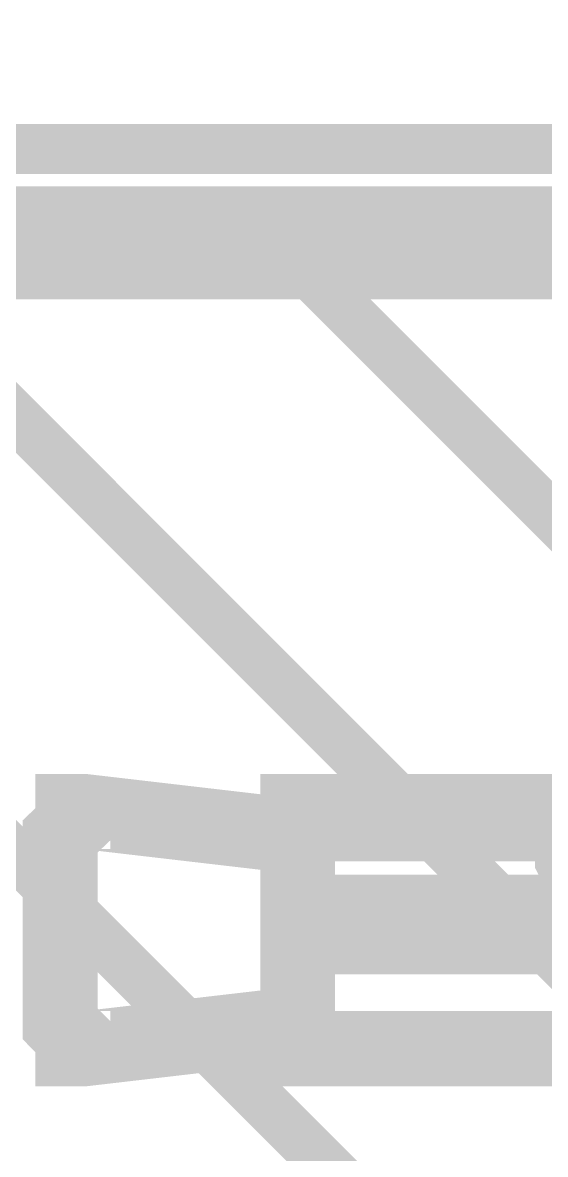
# Model space of a CAD drawing. Extents: x 0.1 to 11.6, y 0.3 to 16.2.
# Drawn here: x 7.2983 to 7.3681, y 12.9293 to 13.0802 of the extents above; entities that cross this region are included whole.
import ezdxf

# ---------------------------------------------------------------- set-up
doc = ezdxf.new("R2010")
doc.units = 0
doc.header["$MEASUREMENT"] = 0

msp = doc.modelspace()

# ---------------------------------------------------------------- linework, layer by layer
at = {"color": 254, "const_width": 0.00667}
for points in [[(5.26167, 13.7783), (7.47999, 13.7783), (7.47999, 14.1017), (4.96001, 14.1017), (4.96001, 12.725), (7.47999, 12.725), (7.47999, 13.0483), (5.26167, 13.0483)], [(7.47999, 13.0483), (5.285, 13.0483), (5.285, 13.7783), (7.47999, 13.7783)], [(7.47999, 12.7867), (7.21832, 13.0483)], [(7.47999, 12.845), (7.27669, 13.0483)], [(7.47999, 12.9033), (7.33501, 13.0483)]]:
    msp.add_lwpolyline(points, dxfattribs=at)
at = {"color": 0}
for points, const_width in [([(9.14501, 13.7783), (5.29167, 13.7783), (5.285, 13.7783), (5.285, 13.6983), (5.285, 13.13), (5.29167, 13.13), (5.29167, 13.0483), (9.14501, 13.0483)], 0.01), ([(5.89833, 13.0633), (9.69499, 13.0633)], 0.00667), ([(9.14833, 13.055), (5.51335, 13.055), (5.50999, 13.055), (5.29167, 13.055), (5.29335, 13.055), (5.29497, 13.055)], 0.00667), ([(7.33501, 12.9717), (7.30664, 12.975), (7.30501, 12.975), (7.30501, 12.9733), (7.30333, 12.9717), (7.30333, 12.97), (7.30333, 12.9683), (7.30333, 12.9667), (7.30333, 12.9633), (7.30333, 12.9616), (7.30333, 12.96), (7.30333, 12.9567), (7.30333, 12.955), (7.30333, 12.9517), (7.30333, 12.95), (7.30333, 12.9483), (7.30333, 12.9467), (7.30501, 12.945), (7.30501, 12.9434), (7.30664, 12.9434), (7.33501, 12.9467)], 0.01), ([(7.33501, 12.975), (7.39665, 12.975), (7.33501, 12.975), (7.33501, 12.9733), (7.33501, 12.9717), (7.33501, 12.97), (7.33501, 12.9667), (7.33501, 12.9633), (7.33501, 12.9616), (7.39665, 12.9616), (7.39833, 12.9616), (7.40001, 12.96), (7.39833, 12.96), (7.39833, 12.9583), (7.39665, 12.9583)], 0.01), ([(7.33501, 12.975), (7.33664, 12.975)], 0.01), ([(7.33501, 12.9717), (7.33664, 12.9717)], 0.01), ([(7.39833, 12.9733), (7.33501, 12.9733)], 0.00667), ([(7.33501, 12.9733), (7.39833, 12.9733), (7.40001, 12.9733)], 0.00667), ([(7.33501, 12.9717), (7.37001, 12.9717), (7.37169, 12.9683)], 0.00667), ([(7.37001, 12.9717), (7.37332, 12.9717), (7.37332, 12.97), (7.37332, 12.9683), (7.375, 12.9633), (7.375, 12.96)], 0.00667), ([(7.37169, 12.96), (7.37169, 12.9633), (7.37169, 12.965), (7.37001, 12.9683), (7.37001, 12.97), (7.37001, 12.9717)], 0.00667), ([(7.37169, 12.9683), (7.37169, 12.97), (7.37001, 12.9717)], 0.00667), ([(7.39665, 12.9616), (7.39665, 12.96), (7.39665, 12.9583), (7.33501, 12.9583), (7.33501, 12.955), (7.33501, 12.9517), (7.33501, 12.95), (7.33501, 12.9483), (7.33501, 12.9467), (7.33501, 12.945), (7.33501, 12.9434), (7.39665, 12.9434), (7.39833, 12.9434), (7.40001, 12.9434), (7.47168, 12.9434)], 0.01), ([(7.37001, 12.9583), (7.37001, 12.96), (7.37001, 12.9616)], 0.01), ([(7.37332, 12.9583), (7.37169, 12.96), (7.37169, 12.9616)], 0.01), ([(7.33501, 12.9467), (7.33664, 12.9467)], 0.01), ([(7.40001, 12.9434), (7.39833, 12.9434), (7.39665, 12.9434), (7.33501, 12.9434)], 0.01), ([(7.33501, 12.9434), (7.33664, 12.9434)], 0.01), ([(7.39833, 12.945), (7.33501, 12.945)], 0.00667), ([(7.33501, 12.945), (7.39833, 12.945), (7.40001, 12.945)], 0.00667), ([(7.33501, 12.945), (7.37169, 12.945)], 0.00667), ([(7.33501, 12.945), (7.33664, 12.945)], 0.00667)]:
    msp.add_lwpolyline(points, dxfattribs=dict(at, const_width=const_width))

doc.saveas('drawing.dxf')
